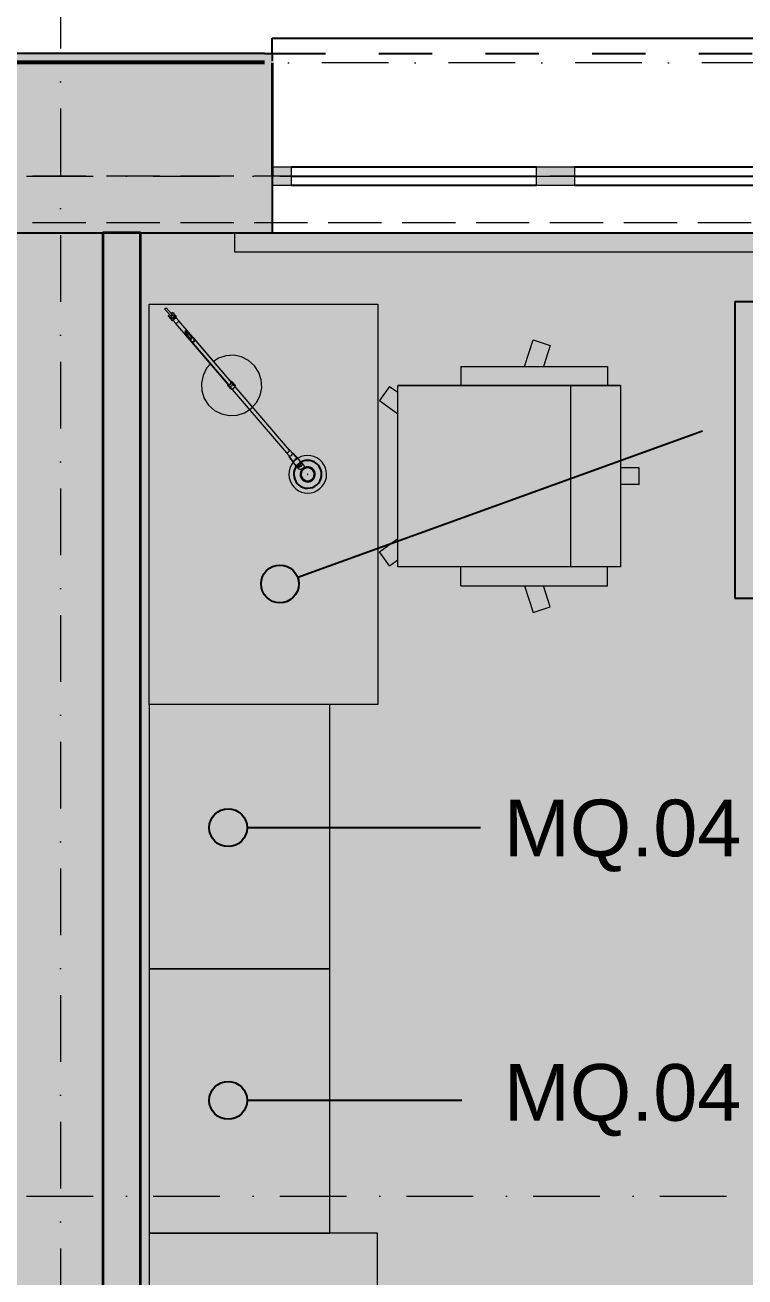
# Model space of a CAD drawing. Header units: millimetres. Extents: x -14278 to 97203, y -22378 to 34603.
# Drawn here: x 71754 to 73659, y 6898 to 10212 of the extents above; entities that cross this region are included whole.
import ezdxf
from ezdxf.enums import TextEntityAlignment as Align

# ---------------------------------------------------------------- set-up
doc = ezdxf.new("R2010")
doc.units = ezdxf.units.MM
doc.header["$MEASUREMENT"] = 0
for name, pattern in [('Dashed', [282.222223, 141.111112, -141.111112]), ('Dot & Dashed', [335.138881, 176.388884, -88.194442, 0, -70.555556]), ('Hidden Line', [195.611112, 141.111112, -54.5])]:
    doc.linetypes.add(name, pattern=pattern)
for name, color, linetype in [('A-Zz_20_10_90-T_TextFFEInternal', 7, 'Continuous'), ('NewA-Ee_25_10-M_WallsExternal', 7, 'Continuous'), ('NewA-Ee_25_10-M_WallsInternal', 7, 'Continuous'), ('NewA-Ee_30_10-M_Roofs', 7, 'Continuous'), ('NewA-Ee_30_40-M_Floors', 7, 'Continuous'), ('NewA-Ee_40_20-M_GeneralFFAndEInternalFixed', 7, 'Continuous'), ('NewA-Ee_40_20-M_GeneralFFAndEInternalMovable', 7, 'Continuous'), ('NewA-SL-M_SpacesInternal', 7, 'Continuous'), ('NewA-Ss_30_25-M_CeilingAndSoffitSystems', 7, 'Continuous'), ('NewA-Zz_20_10_90-T_TextFFEInternal', 7, 'Continuous'), ('NewA-Zz_35_40_80-M_GridStructural', 7, 'Continuous'), ('NewA-Zz_50_90_00-M_GrossInternal', 7, 'Continuous'), ('NewA-Zz_60_50_90-P_VoidOpening', 7, 'Continuous')]:
    doc.layers.add(name, color=color, linetype=linetype)
doc.styles.add('GENERATED_STYLE_1', font='')
doc.styles.get('GENERATED_STYLE_1').set_extended_font_data('Arial')

# ---------------------------------------------------------------- blocks, each defined once
blk = doc.blocks.new('Slab_29_2', base_point=(87898, 1112.3))
at = {"layer": 'NewA-Ee_30_40-M_Floors', "linetype": 'Continuous', "lineweight": 13}
blk.add_hatch(color=254, dxfattribs=at).paths.add_polyline_path([(87898, 1112.3), (87898, 7409.5), (90347.7, 7409.5), (90347.7, 9661.5), (55798.3, 9661.5), (55798.3, 1112.3)])
at = {"layer": 'NewA-Ee_30_40-M_Floors', "color": 6, "linetype": 'Continuous', "lineweight": 13, "flags": 128}
blk.add_lwpolyline([(87898, 1112.3), (55798.3, 1112.3), (55798.3, 9661.5), (90347.7, 9661.5), (90347.7, 7409.5), (87898, 7409.5)], close=True, dxfattribs=at)
blk = doc.blocks.new('BEDROOM_209_33_2', base_point=(74391.2, 9126.8))
at = {"layer": 'NewA-SL-M_SpacesInternal', "color": 253, "linetype": 'Continuous', "lineweight": 13}
for p, q in [((72059.5, 9661.5), (72059.5, 5658.2)), ((75887, 9661.5), (72059.5, 9661.5))]:
    blk.add_line(p, q, dxfattribs=at)
at = {"layer": 'NewA-SL-M_SpacesInternal', "linetype": 'Continuous'}
for p, q in [((73632.6, 9480.4), (73632.6, 9166.1)), ((73632.6, 9480.4), (75149.8, 9480.4)), ((73632.6, 9166.1), (73632.6, 8930.4)), ((73632.6, 8930.4), (73632.6, 8694.6)), ((73632.6, 8694.6), (75149.8, 8694.6))]:
    blk.add_line(p, q, dxfattribs=at)
at = {"layer": 'NewA-SL-M_SpacesInternal', "color": 5, "lineweight": 70, "style": 'GENERATED_STYLE_1'}
for tag, height, p in [('ROOM_NAME', 200, (74391.2, 9434.6)), ('ROOM_NUMBER', 150, (74391.2, 9131.8)), ('adj_text', 150, (74391.2, 8896.1))]:
    blk.add_attdef(tag, text='', height=height, dxfattribs=at).set_placement(p, align=Align.TOP_CENTER)
blk = doc.blocks.new('Slab_42_2', base_point=(72059.5, 9661.5))
at = {"layer": 'NewA-Ss_30_25-M_CeilingAndSoffitSystems', "linetype": 'Continuous', "lineweight": 0}
blk.add_hatch(color=255, dxfattribs=at).paths.add_polyline_path([(72059.5, 9661.5), (72059.5, 5658.2), (72885.6, 5658.2), (72885.6, 2707.2), (74119.4, 2707.2), (74119.4, 5658.2), (75887, 5658.2), (75887, 9661.5)])
at = {"layer": 'NewA-Ss_30_25-M_CeilingAndSoffitSystems', "color": 6, "linetype": 'Continuous', "lineweight": 13, "flags": 128}
blk.add_lwpolyline([(72059.5, 9661.5), (75887, 9661.5), (75887, 5658.2), (74119.4, 5658.2), (74119.4, 2707.2), (72885.6, 2707.2), (72885.6, 5658.2), (72059.5, 5658.2)], close=True, dxfattribs=at)
blk = doc.blocks.new('Double Window 19_2')
at = {"layer": 'NewA-Ee_25_10-M_WallsExternal', "linetype": 'Continuous', "lineweight": 13}
for points in [[(-750, 0), (-750, -50), (-700, -50), (-700, 0)], [(0, -50), (0, 0), (-50, 0), (-50, -50)], [(0, 0), (0, -50), (50, -50), (50, 0)], [(750, -50), (750, 0), (700, 0), (700, -50)]]:
    blk.add_hatch(color=104, dxfattribs=at).paths.add_polyline_path(points)
at = {"layer": 'NewA-Ee_25_10-M_WallsExternal', "linetype": 'Continuous'}
for p, q in [((-750, 300), (-750, 340)), ((-750, 340), (750, 340)), ((750, 340), (750, 300)), ((-700, 0), (-50, 0)), ((50, 0), (700, 0)), ((-750, -24.9), (-750, -50)), ((-700, -25), (-50, -25)), ((50, -25), (700, -25)), ((750, -24.9), (750, -50)), ((-50, -50), (-700, -50)), ((700, -50), (50, -50)), ((-750, -175.2), (750, -175.2))]:
    blk.add_line(p, q, dxfattribs=at)
at = {"layer": 'NewA-Ee_25_10-M_WallsExternal', "linetype": 'Dashed'}
blk.add_line((-750, 300), (750, 300), dxfattribs=at)
at = {"layer": 'NewA-Ee_25_10-M_WallsExternal', "color": 24, "linetype": 'Continuous', "lineweight": 13}
for p, q in [((-750, 0), (-700, 0)), ((-700, 0), (-700, -50)), ((-50, -50), (-50, 0)), ((-50, 0), (0, 0)), ((0, 0), (50, 0)), ((50, 0), (50, -50)), ((700, -50), (700, 0)), ((700, 0), (750, 0)), ((-700, -50), (-750, -50)), ((0, -50), (-50, -50)), ((50, -50), (0, -50)), ((750, -50), (700, -50))]:
    blk.add_line(p, q, dxfattribs=at)
at = {"layer": 'NewA-Ee_25_10-M_WallsExternal', "color": 92, "linetype": 'Continuous', "lineweight": 35}
for p, q in [((-750, 0), (-750, -24.9)), ((750, 0), (750, -24.9))]:
    blk.add_line(p, q, dxfattribs=at)
blk = doc.blocks.new('Wall_67_2', base_point=(55648, 9811.8))
at = {"layer": 'NewA-Ee_25_10-M_WallsExternal', "linetype": 'Continuous', "lineweight": 13}
for points in [[(71288, 9836.7), (71288, 9811.8), (72408, 9811.8), (72408, 9836.7), (72387.9, 9836.7), (72387.9, 10111.8), (71308.1, 10111.8), (71308.1, 9836.7)], [(71308.1, 10136.7), (71308.1, 10116.6), (72387.9, 10116.6), (72387.9, 10136.7)], [(72387.9, 10136.7), (72387.9, 9836.7), (72408, 9836.7), (72408, 10136.7)], [(72408, 9811.8), (71288, 9811.8), (71288, 9786.7), (71301, 9786.7), (71301, 9741.4), (72395, 9741.4), (72395, 9786.7), (72408, 9786.7)], [(72395, 9661.5), (72408, 9661.5), (72408, 9786.7), (72395, 9786.7)], [(71301, 9741.4), (71301, 9677.9), (72395, 9677.9), (72395, 9741.4)], [(72395, 9677.9), (71301, 9677.9), (71301, 9661.5), (72395, 9661.5)]]:
    blk.add_hatch(color=6, dxfattribs=at).paths.add_polyline_path(points)
at = {"layer": 'NewA-Ee_25_10-M_WallsExternal', "linetype": 'Continuous'}
for p, q in [((71308.1, 10116.6), (72387.9, 10116.6)), ((72387.9, 10136.7), (72408, 10136.7)), ((72408, 10136.7), (72408, 10116.6)), ((72408, 9811.8), (72408, 9786.7)), ((72408, 9786.7), (72408, 9741.4)), ((72408, 9741.4), (72408, 9677.9)), ((72408, 9677.9), (72408, 9661.5)), ((72395, 9661.5), (72408, 9661.5))]:
    blk.add_line(p, q, dxfattribs=at)
at = {"layer": 'NewA-Ee_25_10-M_WallsExternal', "color": 92, "linetype": 'Continuous', "lineweight": 35}
for p, q in [((71308.1, 10111.8), (72387.9, 10111.8)), ((72408, 10111.8), (72408, 9836.7)), ((72408, 9836.7), (72408, 9811.8))]:
    blk.add_line(p, q, dxfattribs=at)
at = {"layer": 'NewA-Ee_25_10-M_WallsExternal', "linetype": 'Continuous', "flags": 128}
for points in [[(72387.9, 10136.7), (71308.1, 10136.7)], [(71659.2, 9661.5), (72395, 9661.5)]]:
    blk.add_lwpolyline(points, dxfattribs=at)
at = {"layer": 'NewA-Ee_25_10-M_WallsExternal', "linetype": 'Continuous', "zscale": 1000}
blk.add_blockref('Double Window 19_2', (73158, 9836.7), dxfattribs=at)
blk = doc.blocks.new('Wall_111_2', base_point=(72059.5, 9661.5))
at = {"layer": 'NewA-Ee_25_10-M_WallsInternal', "linetype": 'Continuous', "lineweight": 13}
blk.add_hatch(color=6, dxfattribs=at).paths.add_polyline_path([(71959.5, 9661.5), (71959.5, 2707.2), (72059.5, 2707.2), (72059.5, 9661.5)])
at = {"layer": 'NewA-Ee_25_10-M_WallsInternal', "color": 92, "linetype": 'Continuous', "lineweight": 35, "flags": 128}
for points in [[(71959.5, 9661.5), (71959.5, 5658.2)], [(72059.5, 9661.5), (71959.5, 9661.5)], [(72059.5, 5658.2), (72059.5, 9661.5)]]:
    blk.add_lwpolyline(points, dxfattribs=at)
blk = doc.blocks.new('Morph_20_2', base_point=(55648, -5438.2))
at = {"layer": 'NewA-Ee_40_20-M_GeneralFFAndEInternalMovable', "linetype": 'Continuous'}
for p, q in [((72178.2, 9400.7), (72177.6, 9399.6)), ((72177.6, 9399.6), (72177.6, 9398.2)), ((72177.6, 9398.2), (72178.3, 9396.9)), ((72179.5, 9401.2), (72178.2, 9400.7)), ((72178.3, 9396.9), (72179.5, 9396)), ((72180.8, 9401), (72179.5, 9401.2)), ((72179.5, 9396), (72180.9, 9395.7)), ((72182.1, 9400.1), (72180.8, 9401)), ((72180.9, 9395.7), (72182.1, 9396.3)), ((72182.8, 9398.8), (72182.1, 9400.1)), ((72182.1, 9396.3), (72182.8, 9397.4)), ((72182.8, 9397.4), (72182.8, 9398.8)), ((72193.5, 9382.9), (72192.1, 9380.7)), ((72192.1, 9380.7), (72192.1, 9377.9)), ((72192.1, 9377.9), (72193.4, 9375.3)), ((72195.9, 9384), (72193.5, 9382.9)), ((72198.6, 9383.6), (72195.9, 9384)), ((72201, 9381.8), (72198.6, 9383.6)), ((72202.4, 9379.2), (72201, 9381.8)), ((72202.3, 9376.5), (72202.4, 9379.2)), ((72193.4, 9375.3), (72195.8, 9373.6)), ((72195.8, 9373.6), (72198.5, 9373.2)), ((72198.5, 9373.2), (72200.9, 9374.3)), ((72200.9, 9374.3), (72202.3, 9376.5)), ((72485.1, 9028.6), (72484.3, 9019.3)), ((72484.3, 9019.3), (72488.4, 9010.9)), ((72490.3, 9036.3), (72485.1, 9028.6)), ((72498.8, 9040.4), (72490.3, 9036.3)), ((72508.1, 9039.6), (72498.8, 9040.4)), ((72515.8, 9034.4), (72508.1, 9039.6)), ((72513.8, 9008.9), (72519.1, 9016.6)), ((72519.8, 9025.9), (72515.8, 9034.4)), ((72519.1, 9016.6), (72519.8, 9025.9)), ((72488.4, 9010.9), (72496.1, 9005.6)), ((72496.1, 9005.6), (72505.4, 9004.9)), ((72505.4, 9004.9), (72513.8, 9008.9))]:
    blk.add_line(p, q, dxfattribs=at)
at = {"layer": 'NewA-Ee_40_20-M_GeneralFFAndEInternalMovable', "color": 6, "linetype": 'Continuous', "lineweight": 13, "flags": 128}
for points in [[(72123.9, 9460.3), (72127.7, 9463.6)], [(72124.1, 9460.1), (72123.9, 9460.3)], [(72139.6, 9442), (72124.1, 9460.1)], [(72127.9, 9463.4), (72127.7, 9463.6)], [(72143.4, 9445.3), (72127.9, 9463.4)], [(72133.5, 9443), (72136.5, 9445.6)], [(72139.6, 9442), (72143.4, 9445.3)], [(72140.3, 9448.8), (72143.4, 9451.4)], [(72144.2, 9450.4), (72143.4, 9451.4)], [(72146.3, 9441.8), (72143.4, 9445.3)], [(72144, 9450.7), (72144.8, 9451.3)], [(72146.4, 9447.9), (72144.2, 9450.4)], [(72145.5, 9450.4), (72144.8, 9451.3)], [(72147.5, 9448.2), (72145.5, 9450.4)], [(72149.4, 9444.4), (72146.4, 9447.9)], [(72150.1, 9445.1), (72147.5, 9448.2)], [(72152.3, 9441.1), (72149.4, 9444.4)], [(72152.7, 9442.1), (72150.1, 9445.1)], [(72133.4, 9441.6), (72134.1, 9442.2)], [(72134.1, 9440.7), (72133.4, 9441.6)], [(72134.3, 9442), (72133.5, 9443)], [(72136.1, 9438.4), (72134.1, 9440.7)], [(72136.5, 9439.4), (72134.3, 9442)], [(72138.7, 9435.4), (72136.1, 9438.4)], [(72139.5, 9436), (72136.5, 9439.4)], [(72141.3, 9432.3), (72138.7, 9435.4)], [(72142.4, 9432.6), (72139.5, 9436)], [(72142.5, 9438.6), (72139.6, 9442)], [(72143.2, 9430.2), (72141.3, 9432.3)], [(72144.5, 9430.1), (72142.4, 9432.6)], [(72145.4, 9435.2), (72142.5, 9438.6)], [(72143.8, 9429.4), (72143.2, 9430.2)], [(72143.8, 9429.4), (72144.6, 9430.1)], [(72145.2, 9429.3), (72144.5, 9430.1)], [(72145.2, 9435.5), (72149, 9438.7)], [(72145.2, 9429.3), (72146.3, 9430.2)], [(72147.5, 9432.8), (72145.4, 9435.2)], [(72145.9, 9434.7), (72147.4, 9436.7)], [(72152.9, 9421.9), (72146, 9430)], [(72147.7, 9436.4), (72146.2, 9434.3)], [(72149.2, 9438.4), (72146.3, 9441.8)], [(72146.5, 9430.5), (72146.3, 9430.4)], [(72147.7, 9432.2), (72146.5, 9430.5)], [(72146.6, 9433.8), (72148.1, 9435.9)], [(72147.4, 9436.7), (72149.7, 9437.9)], [(72149.1, 9433.8), (72147.5, 9432.8)], [(72147.8, 9432.4), (72147.5, 9432.8)], [(72150, 9437.6), (72147.7, 9436.4)], [(72149.5, 9434.2), (72147.7, 9432.2)], [(72148.1, 9435.9), (72150.4, 9437.1)], [(72151.3, 9436), (72149.2, 9438.4)], [(72151.9, 9435.8), (72149.5, 9434.2)], [(72151.3, 9436), (72150.1, 9434.6)], [(72151.6, 9435.6), (72151.3, 9436)], [(72153.7, 9436.7), (72151.9, 9435.8)], [(72154.4, 9438.6), (72152.3, 9441.1)], [(72154.5, 9439.9), (72152.7, 9442.1)], [(72153.8, 9422), (72152.9, 9421.9)], [(72446.6, 9079.7), (72153.5, 9421.9)], [(72153.9, 9436.9), (72153.7, 9436.7)], [(72155.6, 9423), (72153.8, 9422)], [(72154, 9436.8), (72155.1, 9437.8)], [(72161.2, 9429.1), (72154.3, 9437.1)], [(72154.4, 9438.5), (72155.2, 9439.2)], [(72155.1, 9437.8), (72154.4, 9438.6)], [(72155.2, 9439.2), (72154.5, 9439.9)], [(72157.7, 9424.7), (72155.6, 9423)], [(72159.7, 9426.6), (72157.7, 9424.7)], [(72161, 9428.2), (72159.7, 9426.6)], [(72161.2, 9429.1), (72161, 9428.2)], [(72454.2, 9086.2), (72161.1, 9428.5)], [(72178.3, 9396.9), (72192.1, 9380.7)], [(72182.1, 9400.1), (72195.9, 9384)], [(72201, 9381.8), (72298.1, 9268.5)], [(72193.4, 9375.3), (72290.5, 9262)], [(72245.1, 9315), (72234.5, 9303.2), (72225.1, 9284.5), (72220.8, 9264.1), (72221.9, 9243.3), (72228.4, 9223.4), (72239.8, 9205.9), (72255.3, 9191.9), (72273.9, 9182.5), (72294.4, 9178.2), (72315.2, 9179.3), (72335.1, 9185.8), (72352.6, 9197.2), (72366.5, 9212.7), (72376, 9231.3), (72380.3, 9251.8), (72379.2, 9272.6), (72372.7, 9292.5), (72361.3, 9310), (72345.8, 9323.9), (72327.1, 9333.4), (72306.7, 9337.7), (72285.8, 9336.6), (72266, 9330.1), (72252.7, 9321.5)], [(72289.4, 9263.2), (72290.1, 9261.7)], [(72289.6, 9259.1), (72290.4, 9259.8)], [(72290.3, 9258.3), (72289.6, 9259.1)], [(72289.7, 9260.5), (72290.5, 9261.2)], [(72290.5, 9259.6), (72289.7, 9260.5)], [(72290.1, 9261.7), (72293.5, 9257.6)], [(72290.1, 9261.7), (72292.2, 9260.3)], [(72292.2, 9256.1), (72290.3, 9258.3)], [(72290.5, 9262), (72292.4, 9260.8)], [(72292.7, 9257.1), (72290.5, 9259.6)], [(72292.2, 9260.3), (72294.9, 9260.3)], [(72294.8, 9253.1), (72292.2, 9256.1)], [(72292.4, 9260.8), (72294.9, 9260.7)], [(72295.6, 9253.7), (72292.7, 9257.1)], [(72293.5, 9257.6), (72295.8, 9256.1)], [(72297.4, 9250), (72294.8, 9253.1)], [(72294.9, 9260.7), (72297.1, 9261.9)], [(72294.9, 9260.3), (72297.4, 9261.6)], [(72298.5, 9250.3), (72295.6, 9253.7)], [(72295.8, 9256.1), (72297.8, 9255.9)], [(72298.5, 9268.8), (72297, 9269.7)], [(72297.1, 9261.9), (72298.7, 9264)], [(72297.4, 9261.6), (72299.1, 9263.9)], [(72299.3, 9247.8), (72297.4, 9250)], [(72299, 9266.4), (72298.1, 9268.5)], [(72298.3, 9255.8), (72298.8, 9255.8)], [(72298.5, 9268.8), (72301.9, 9264.8)], [(72299.5, 9266.5), (72298.5, 9268.8)], [(72300.7, 9247.8), (72298.5, 9250.3)], [(72298.7, 9264), (72299, 9266.4)], [(72298.8, 9255.8), (72301.4, 9256.9)], [(72298.9, 9268.4), (72299.6, 9269)], [(72299.1, 9263.9), (72299.5, 9266.5)], [(72300, 9247), (72299.3, 9247.8)], [(72300.4, 9268.1), (72299.6, 9269)], [(72300, 9247), (72300.8, 9247.6)], [(72300.3, 9268.2), (72301, 9268.9)], [(72302.5, 9265.6), (72300.4, 9268.1)], [(72301.5, 9246.9), (72300.7, 9247.8)], [(72301.7, 9268.1), (72301, 9268.9)], [(72301.4, 9256.9), (72303, 9259.3)], [(72301.5, 9246.9), (72311.3, 9255.3)], [(72303.6, 9265.9), (72301.7, 9268.1)], [(72303, 9262.3), (72301.9, 9264.8)], [(72305.5, 9262.2), (72302.5, 9265.6)], [(72303, 9260.4), (72303, 9262.3)], [(72303, 9259.3), (72303, 9259.8)], [(72306.2, 9262.8), (72303.6, 9265.9)], [(72308.4, 9258.8), (72305.5, 9262.2)], [(72308.8, 9259.8), (72306.2, 9262.8)], [(72310.5, 9256.3), (72308.4, 9258.8)], [(72310.7, 9257.6), (72308.8, 9259.8)], [(72311.3, 9255.3), (72310.5, 9256.3)], [(72311.4, 9256.7), (72310.7, 9257.6)], [(72310.7, 9256.1), (72311.4, 9256.7)], [(72446.4, 9080), (72446.2, 9079.4)], [(72446.2, 9079.4), (72453.2, 9071.2)], [(72446.2, 9079.4), (72447.1, 9079.4)], [(72447.4, 9079.8), (72446.6, 9079.7)], [(72447.1, 9079.4), (72448.9, 9080.5)], [(72449.1, 9080.7), (72447.4, 9079.8)], [(72448.9, 9080.5), (72451.1, 9082.1)], [(72451, 9082.2), (72449.1, 9080.7)], [(72452.9, 9083.9), (72451, 9082.2)], [(72451.1, 9082.1), (72453.1, 9084)], [(72454, 9085.4), (72452.9, 9083.9)], [(72453.1, 9084), (72454.4, 9085.6)], [(72454.6, 9086.5), (72454, 9086.5)], [(72454.2, 9086.2), (72454, 9085.4)], [(72454.4, 9085.6), (72454.6, 9086.5)], [(72454.6, 9086.5), (72461.6, 9078.3)], [(72452.3, 9069.3), (72453, 9069.9)], [(72453, 9068.5), (72452.3, 9069.3)], [(72452.4, 9070.7), (72453.1, 9071.3)], [(72453.2, 9069.8), (72452.4, 9070.7)], [(72454.9, 9066.2), (72453, 9068.5)], [(72453.2, 9071.2), (72454.4, 9070.9)], [(72455.3, 9067.3), (72453.2, 9069.8)], [(72454.4, 9070.9), (72454.5, 9071), (72456.8, 9071.3)], [(72457.5, 9063.2), (72454.9, 9066.2)], [(72458.2, 9063.8), (72455.3, 9067.3)], [(72456.8, 9071.3), (72459.3, 9072.5)], [(72460.1, 9060.2), (72457.5, 9063.2)], [(72461.2, 9060.4), (72458.2, 9063.8)], [(72459.3, 9072.5), (72461, 9074.8)], [(72462, 9057.9), (72460.1, 9060.2)], [(72461, 9074.8), (72461.6, 9077), (72461.7, 9077.1)], [(72461.6, 9057.6), (72461, 9059.1)], [(72463.3, 9057.9), (72461.2, 9060.4)], [(72461.5, 9078.5), (72462.2, 9079.1)], [(72461.7, 9077.1), (72461.6, 9078.3)], [(72472, 9045.4), (72461.6, 9057.6)], [(72462.5, 9057.3), (72461.6, 9057.6)], [(72462.7, 9057.1), (72462, 9057.9)], [(72463, 9078.2), (72462.2, 9079.1)], [(72462.7, 9057.1), (72463.4, 9057.8)], [(72463.6, 9056.9), (72462.8, 9057.2)], [(72462.9, 9078.4), (72463.7, 9079)], [(72465.2, 9075.7), (72463, 9078.2)], [(72464.1, 9057), (72463.3, 9057.9)], [(72463.9, 9057.2), (72463.6, 9056.9)], [(72464.4, 9078.2), (72463.7, 9079)], [(72464.1, 9057), (72465.1, 9057.9)], [(72466.3, 9076), (72464.4, 9078.2)], [(72468.1, 9072.3), (72465.2, 9075.7)], [(72465.9, 9058.7), (72465.3, 9058.3)], [(72468.6, 9061.8), (72465.9, 9058.7)], [(72468.9, 9072.9), (72466.3, 9076)], [(72471, 9068.9), (72468.1, 9072.3)], [(72472, 9063.9), (72468.6, 9061.8)], [(72471.5, 9069.9), (72468.9, 9072.9)], [(72473.2, 9066.4), (72471, 9068.9)], [(72473.4, 9067.7), (72471.5, 9069.9)], [(72472.5, 9064.5), (72472, 9063.9)], [(72472.3, 9068.9), (72473.7, 9068)], [(72472.9, 9064.6), (72474, 9065.5)], [(72474, 9065.5), (72473.2, 9066.4)], [(72473.3, 9066.2), (72474.1, 9066.9)], [(72474.1, 9066.9), (72473.4, 9067.7)], [(72484.2, 9055.8), (72473.7, 9068)], [(72473.7, 9068), (72473.9, 9067.1)], [(72474.1, 9065.9), (72473.8, 9065.6)], [(72474, 9066.8), (72474.1, 9065.9)], [(72481.5, 9046.7), (72478, 9044.6)], [(72484, 9049.8), (72481.5, 9046.7)], [(72486.4, 9046.9), (72483.8, 9043.9)], [(72486.5, 9046.9), (72483.9, 9043.8)], [(72485, 9053.2), (72484, 9049.8)], [(72484.2, 9055.8), (72485, 9053.2)], [(72486.5, 9052.7), (72484.4, 9055.2)], [(72486.1, 9053.2), (72486.7, 9052.9)], [(72487.3, 9050.2), (72486.4, 9046.9)], [(72486.5, 9052.7), (72487.3, 9050.2)], [(72487.5, 9050.3), (72486.5, 9046.9)], [(72491.7, 9047.1), (72486.7, 9052.9)], [(72486.7, 9052.9), (72487.5, 9050.3)], [(72491.7, 9047.1), (72492.5, 9044.4)], [(72474.5, 9044.2), (72472, 9045.4)], [(72474.7, 9042.7), (72472.6, 9045.1)], [(72474.5, 9042.5), (72474.3, 9043.1)], [(72478, 9044.6), (72474.5, 9044.2)], [(72479.5, 9036.7), (72474.5, 9042.5)], [(72477, 9041.2), (72474.5, 9042.5)], [(72477.1, 9041.4), (72474.7, 9042.7)], [(72480.5, 9041.7), (72477, 9041.2)], [(72480.5, 9041.9), (72477.1, 9041.4)], [(72482, 9035.4), (72479.5, 9036.7)], [(72483.8, 9043.9), (72480.5, 9041.9)], [(72483.9, 9043.8), (72480.5, 9041.7)], [(72485.4, 9035.9), (72482, 9035.4)], [(72488.9, 9038), (72485.4, 9035.9)], [(72491.5, 9041.1), (72488.9, 9038)], [(72492.5, 9044.4), (72491.5, 9041.1)], [(72501.8, 9022.9), (72501.7, 9022.8)], [(72501.7, 9022.8), (72501.7, 9022.6)], [(72501.7, 9022.6), (72501.8, 9022.4)], [(72502, 9023), (72501.8, 9022.9)], [(72501.8, 9022.4), (72502, 9022.3)], [(72502.2, 9023), (72502, 9023)], [(72502, 9022.3), (72502.1, 9022.3)], [(72502.1, 9022.3), (72502.3, 9022.4)], [(72502.3, 9022.9), (72502.2, 9023)], [(72502.4, 9022.7), (72502.3, 9022.9)], [(72502.3, 9022.4), (72502.4, 9022.5)], [(72502.4, 9022.5), (72502.4, 9022.7)]]:
    blk.add_lwpolyline(points, dxfattribs=at)
for points in [[(72455.3, 9005.1), (72459, 8997.2), (72464.1, 8990.1), (72470.3, 8984), (72477.5, 8979.1), (72485.4, 8975.5), (72493.9, 8973.3), (72502.6, 8972.6), (72511.2, 8973.5), (72519.6, 8975.8), (72527.5, 8979.6), (72534.6, 8984.7), (72540.7, 8990.9), (72545.6, 8998.1), (72549.2, 9006), (72551.4, 9014.5), (72552.1, 9023.1), (72551.2, 9031.8), (72548.9, 9040.2), (72545.1, 9048.1), (72540, 9055.2), (72533.8, 9061.3), (72526.6, 9066.2), (72518.7, 9069.8), (72510.3, 9072), (72501.6, 9072.6), (72492.9, 9071.8), (72484.5, 9069.4), (72476.6, 9065.7), (72469.5, 9060.6), (72463.4, 9054.4), (72458.5, 9047.2), (72454.9, 9039.3), (72452.7, 9030.8), (72452.1, 9022.1), (72452.9, 9013.5)], [(72486.9, 9009.6), (72489.4, 9007.2), (72492.2, 9005.2), (72495.4, 9003.8), (72498.8, 9002.9), (72502.3, 9002.6), (72505.7, 9003), (72509.1, 9003.9), (72512.2, 9005.4), (72515.1, 9007.5), (72517.5, 9009.9), (72519.5, 9012.8), (72520.9, 9016), (72521.8, 9019.4), (72522.1, 9022.8), (72521.7, 9026.3), (72520.8, 9029.7), (72519.3, 9032.8), (72517.3, 9035.7), (72514.8, 9038.1), (72511.9, 9040.1), (72508.7, 9041.5), (72505.3, 9042.4), (72501.9, 9042.6), (72498.4, 9042.3), (72495, 9041.4), (72491.9, 9039.9), (72489.1, 9037.8), (72486.6, 9035.3), (72484.6, 9032.5), (72483.2, 9029.3), (72482.3, 9025.9), (72482.1, 9022.4), (72482.4, 9019), (72483.3, 9015.6), (72484.9, 9012.5)]]:
    blk.add_lwpolyline(points, close=True, dxfattribs=at)
at = {"layer": 'NewA-Ee_40_20-M_GeneralFFAndEInternalMovable', "linetype": 'Continuous', "flags": 128}
blk.add_lwpolyline([(72465.3, 9022.3), (72465.9, 9015.9), (72467.6, 9009.7), (72470.4, 9003.9), (72474.1, 8998.7), (72478.7, 8994.2), (72484, 8990.6), (72489.8, 8988), (72496, 8986.4), (72502.4, 8985.9), (72508.8, 8986.5), (72515, 8988.2), (72520.8, 8991), (72526, 8994.7), (72530.5, 8999.3), (72534.1, 9004.6), (72536.8, 9010.4), (72538.4, 9016.6), (72538.8, 9023), (72538.2, 9029.4), (72536.5, 9035.6), (72533.7, 9041.4), (72530, 9046.6), (72525.4, 9051.1), (72520.1, 9054.7), (72514.3, 9057.3), (72508.1, 9058.9), (72501.7, 9059.4), (72495.3, 9058.8), (72489.1, 9057.1), (72483.4, 9054.3), (72478.1, 9050.6), (72473.7, 9046), (72470, 9040.7), (72467.4, 9034.9), (72465.8, 9028.7)], close=True, dxfattribs=at)
blk = doc.blocks.new('Standard grid marker')
at = {"layer": 'NewA-Zz_35_40_80-M_GridStructural', "color": 6, "linetype": 'Dot & Dashed', "lineweight": 13}
blk.add_line((1000, 0), (18130.8, 0), dxfattribs=at)
at = {"layer": 'NewA-Zz_35_40_80-M_GridStructural', "style": 'GENERATED_STYLE_1'}
blk.add_attdef('AC_MarkerText_1', text='', height=250, rotation=90, dxfattribs=at).set_placement((-250, 14.3), align=Align.MIDDLE_CENTER)
blk = doc.blocks.new('Standard grid marker_2')
at = {"layer": 'NewA-Zz_35_40_80-M_GridStructural', "color": 6, "linetype": 'Dot & Dashed', "lineweight": 13}
blk.add_line((1000, 0), (40175.6, 0), dxfattribs=at)
at = {"layer": 'NewA-Zz_35_40_80-M_GridStructural', "style": 'GENERATED_STYLE_1'}
blk.add_attdef('AC_MarkerText_1', text='', height=250, dxfattribs=at).set_placement((41425.6, 14.3), align=Align.MIDDLE_CENTER)
blk = doc.blocks.new('Standard grid marker_4')
at = {"layer": 'NewA-Zz_35_40_80-M_GridStructural', "color": 6, "linetype": 'Dot & Dashed', "lineweight": 13}
blk.add_line((1000, 0), (40175.6, 0), dxfattribs=at)
blk = doc.blocks.new('Venetian Blind 19')
at = {"layer": 'NewA-Ee_40_20-M_GeneralFFAndEInternalFixed', "color": 1, "linetype": 'Continuous', "lineweight": 18}
for p, q in [((1700, 50), (0, 50)), ((0, 50), (0, 0)), ((1700, 0), (1700, 50)), ((0, 0), (1700, 0))]:
    blk.add_line(p, q, dxfattribs=at)
blk = doc.blocks.new('Office Desk Rect 19')
at = {"layer": 'NewA-Ee_40_20-M_GeneralFFAndEInternalMovable', "color": 1, "linetype": 'Continuous', "lineweight": 18}
for p, q in [((1058.8625, 604.8375), (0, 604.8375)), ((0, 604.8375), (0, 0)), ((1058.8625, 0), (1058.8625, 604.8375)), ((0, 0), (1058.8625, 0))]:
    blk.add_line(p, q, dxfattribs=at)
blk = doc.blocks.new('Office Chair 04 19')
at = {"layer": 'NewA-Ee_40_20-M_GeneralFFAndEInternalMovable', "color": 1, "linetype": 'Continuous', "lineweight": 18}
for p, q in [((335.5, 682), (335.5, 632.6)), ((335.5, 682), (379.5, 682)), ((379.5, 682), (379.5, 632.6)), ((597.6, 632.6), (117.3, 632.6)), ((117.3, 632.6), (117.3, 43.3)), ((117.3, 632.6), (117.3, 43.3)), ((597.6, 632.6), (597.6, 43.3)), ((597.6, 43.3), (597.6, 632.6)), ((597.6, 632.6), (597.6, 43.3)), ((67.3, 210.1), (67.3, 598.2)), ((67.3, 598.2), (117.3, 598.2)), ((647.6, 598.2), (597.6, 598.2)), ((647.6, 210.1), (647.6, 598.2)), ((117.3, 501), (597.6, 501)), ((-3.2, 401.5), (11.5, 446.7)), ((11.5, 446.7), (67.3, 428.6)), ((703.4, 446.7), (647.6, 428.6)), ((718.1, 401.5), (703.4, 446.7)), ((67.3, 378.6), (-3.2, 401.5)), ((647.6, 378.6), (718.1, 401.5)), ((67.3, 210.1), (117.3, 210.1)), ((67.3, 210.1), (117.3, 210.1)), ((647.6, 210.1), (597.6, 210.1)), ((647.6, 210.1), (597.6, 210.1)), ((117.3, 43.3), (597.6, 43.3)), ((119.9, 21.7), (135.6, 43.3)), ((157.3, -5.4), (192.7, 43.3)), ((557.7, -5.4), (522.2, 43.3)), ((595, 21.7), (579.3, 43.3)), ((119.9, 21.7), (157.3, -5.4)), ((595, 21.7), (557.7, -5.4))]:
    blk.add_line(p, q, dxfattribs=at)
blk = doc.blocks.new('Wardrobe 19')
at = {"layer": 'NewA-Ee_40_20-M_GeneralFFAndEInternalMovable', "color": 1, "linetype": 'Continuous', "lineweight": 18}
for p, q in [((1059.4, 604.8), (0, 604.8)), ((0, 604.8), (0, 0)), ((1059.4, 0), (1059.4, 604.8)), ((0, 0), (1059.4, 0))]:
    blk.add_line(p, q, dxfattribs=at)
blk = doc.blocks.new('Credenza 19_2')
at = {"layer": 'NewA-Ee_40_20-M_GeneralFFAndEInternalMovable', "color": 1, "linetype": 'Continuous', "lineweight": 18}
for p, q in [((700, 478.4), (0, 478.4)), ((0, 478.4), (0, 0)), ((700, 0), (700, 478.4)), ((0, 0), (700, 0))]:
    blk.add_line(p, q, dxfattribs=at)
blk = doc.blocks.new('Beam_12_2', base_point=(90498, 1111.8))
at = {"layer": 'NewA-Ee_30_10-M_Roofs', "color": 6, "linetype": 'Hidden Line', "lineweight": 13}
blk.add_line((90498, 9811.8), (55648, 9811.8), dxfattribs=at)
blk = doc.blocks.new('Line_82_2', base_point=(72959.1, 8087.4))
at = {"layer": 'NewA-Zz_20_10_90-T_TextFFEInternal', "linetype": 'Continuous'}
blk.add_hatch(color=256, dxfattribs=at).paths.add_polyline_path([(72341.6, 8087.4), (72337.8, 8106.5), (72326.9, 8122.7), (72310.7, 8133.6), (72291.6, 8137.4), (72272.4, 8133.6), (72256.2, 8122.7), (72245.4, 8106.5), (72241.6, 8087.4), (72245.4, 8068.2), (72256.2, 8052), (72272.4, 8041.2), (72291.6, 8037.4), (72310.7, 8041.2), (72326.9, 8052), (72337.8, 8068.2)])
blk.add_line((72959.1, 8087.4), (72341.6, 8087.4), dxfattribs=at)
blk.add_circle((72291.6, 8087.4), 50, dxfattribs=at)
blk = doc.blocks.new('Line_83_2', base_point=(72910.4, 7365.7))
at = {"layer": 'NewA-Zz_20_10_90-T_TextFFEInternal', "linetype": 'Continuous'}
blk.add_hatch(color=256, dxfattribs=at).paths.add_polyline_path([(72341.6, 7365.7), (72337.8, 7384.9), (72326.9, 7401.1), (72310.7, 7411.9), (72291.6, 7415.7), (72272.4, 7411.9), (72256.2, 7401.1), (72245.4, 7384.9), (72241.6, 7365.7), (72245.4, 7346.6), (72256.2, 7330.4), (72272.4, 7319.5), (72291.6, 7315.7), (72310.7, 7319.5), (72326.9, 7330.4), (72337.8, 7346.6)])
blk.add_line((72910.4, 7365.7), (72341.6, 7365.7), dxfattribs=at)
blk.add_circle((72291.6, 7365.7), 50, dxfattribs=at)
blk = doc.blocks.new('Line_89_2', base_point=(73547.1, 9136.9))
at = {"layer": 'NewA-Zz_20_10_90-T_TextFFEInternal', "linetype": 'Continuous'}
blk.add_hatch(color=256, dxfattribs=at).paths.add_polyline_path([(72478.6, 8732.5), (72474.8, 8751.6), (72464, 8767.8), (72447.8, 8778.6), (72428.6, 8782.5), (72409.5, 8778.6), (72393.3, 8767.8), (72382.4, 8751.6), (72378.6, 8732.5), (72382.4, 8713.3), (72393.3, 8697.1), (72409.5, 8686.3), (72428.6, 8682.5), (72447.8, 8686.3), (72464, 8697.1), (72474.8, 8713.3)])
blk.add_line((73547.1, 9136.9), (72475.6, 8749.5), dxfattribs=at)
blk.add_circle((72428.6, 8732.5), 50, dxfattribs=at)
blk = doc.blocks.new('Label_179_2', base_point=(72910.4, 8245.9))
at = {"layer": 'A-Zz_20_10_90-T_TextFFEInternal', "insert": (73335.4, 8161.6), "char_height": 150, "attachment_point": 2, "style": 'GENERATED_STYLE_1'}
blk.add_mtext('\\fArial|b0|i0|c0|p34;MQ.04\\fArial|b0|i0|c0|p34;\\fArial|b0|i0|c0|p34;\\fArial|b0|i0|c0|p34;\\fArial|b0|i0|c0|p34;\\fArial|b0|i0|c0|p34;\\fArial|b0|i0|c0|p34;\\fArial|b0|i0|c0|p34;\\fArial|b0|i0|c0|p34;\\fArial|b0|i0|c0|p34;\\fArial|b0|i0|c0|p34;\\fArial|b0|i0|c0|p34;\\fArial|b0|i0|c0|p34;\\fArial|b0|i0|c0|p34;\\fArial|b0|i0|c0|p34;\\fArial|b0|i0|c0|p34;\\fArial|b0|i0|c0|p34;\\fArial|b0|i0|c0|p34;\\fArial|b0|i0|c0|p34;\\fArial|b0|i0|c0|p34;\\fArial|b0|i0|c0|p34;\\fArial|b0|i0|c0|p34;\\fArial|b0|i0|c0|p34;\\fArial|b0|i0|c0|p34;\\fArial|b0|i0|c0|p34;\\fArial|b0|i0|c0|p34;\\fArial|b0|i0|c0|p34;\\fArial|b0|i0|c0|p34;\\fArial|b0|i0|c0|p34;\\fArial|b0|i0|c0|p34;}', dxfattribs=at)
blk = doc.blocks.new('Label_180_2', base_point=(72910.4, 7545.9))
at = {"layer": 'A-Zz_20_10_90-T_TextFFEInternal', "insert": (73335.4, 7461.6), "char_height": 150, "attachment_point": 2, "style": 'GENERATED_STYLE_1'}
blk.add_mtext('\\fArial|b0|i0|c0|p34;MQ.04\\fArial|b0|i0|c0|p34;\\fArial|b0|i0|c0|p34;\\fArial|b0|i0|c0|p34;\\fArial|b0|i0|c0|p34;\\fArial|b0|i0|c0|p34;\\fArial|b0|i0|c0|p34;\\fArial|b0|i0|c0|p34;\\fArial|b0|i0|c0|p34;\\fArial|b0|i0|c0|p34;\\fArial|b0|i0|c0|p34;\\fArial|b0|i0|c0|p34;\\fArial|b0|i0|c0|p34;\\fArial|b0|i0|c0|p34;\\fArial|b0|i0|c0|p34;\\fArial|b0|i0|c0|p34;\\fArial|b0|i0|c0|p34;\\fArial|b0|i0|c0|p34;\\fArial|b0|i0|c0|p34;\\fArial|b0|i0|c0|p34;\\fArial|b0|i0|c0|p34;\\fArial|b0|i0|c0|p34;\\fArial|b0|i0|c0|p34;\\fArial|b0|i0|c0|p34;\\fArial|b0|i0|c0|p34;\\fArial|b0|i0|c0|p34;\\fArial|b0|i0|c0|p34;\\fArial|b0|i0|c0|p34;\\fArial|b0|i0|c0|p34;\\fArial|b0|i0|c0|p34;}', dxfattribs=at)
blk = doc.blocks.new('Beam_14_2', base_point=(90498, 988.5))
at = {"layer": 'NewA-Zz_60_50_90-P_VoidOpening', "color": 6, "linetype": 'Hidden Line', "lineweight": 13}
blk.add_line((90498, 9688.5), (55648, 9688.5), dxfattribs=at)

msp = doc.modelspace()

# ---------------------------------------------------------------- hatches: boundary and pattern name
at = {"layer": 'NewA-Zz_50_90_00-M_GrossInternal', "linetype": 'Continuous', "lineweight": 140}
msp.add_hatch(color=1, dxfattribs=at).paths.add_polyline_path([(55798.3, 9661.5), (90347.7, 9661.5), (90347.7, 1262.1), (61147.7, 1262.1), (61147.7, -3287.9), (57698.3, -3287.9), (57698.3, 1262.1), (55798.3, 1262.1)])

# ---------------------------------------------------------------- linework, layer by layer
at = {"layer": 'NewA-Zz_50_90_00-M_GrossInternal', "linetype": 'Continuous', "flags": 128}
msp.add_lwpolyline([(55798.3, 9661.5), (90347.7, 9661.5), (90347.7, 1262.1), (61147.7, 1262.1), (61147.7, -3287.9), (57698.3, -3287.9), (57698.3, 1262.1), (55798.3, 1262.1)], close=True, dxfattribs=at)

# ---------------------------------------------------------------- block references
at = {"layer": 'A-Zz_20_10_90-T_TextFFEInternal', "color": 6, "linetype": 'Continuous', "lineweight": 13}
for name, p in [('Label_179_2', (72910.4, 8245.9)), ('Label_180_2', (72910.4, 7545.9))]:
    msp.add_blockref(name, p, dxfattribs=at)
at = {"layer": 'NewA-Ee_25_10-M_WallsExternal', "color": 92, "lineweight": 35}
msp.add_blockref('Wall_67_2', (55648, 9811.8), dxfattribs=at)
at = {"layer": 'NewA-Ee_25_10-M_WallsInternal', "color": 92, "lineweight": 35}
msp.add_blockref('Wall_111_2', (72059.5, 9661.5), dxfattribs=at)
at = {"layer": 'NewA-Ee_30_10-M_Roofs', "color": 6, "lineweight": 13}
msp.add_blockref('Beam_12_2', (90498, 1111.8), dxfattribs=at)
at = {"layer": 'NewA-Ee_30_40-M_Floors', "color": 6, "linetype": 'Continuous', "lineweight": 13}
msp.add_blockref('Slab_29_2', (87898, 1112.3), dxfattribs=at)
at = {"layer": 'NewA-Ee_40_20-M_GeneralFFAndEInternalFixed', "color": 6, "linetype": 'Continuous', "lineweight": 13, "zscale": 1000}
msp.add_blockref('Venetian Blind 19', (72308, 9611.5), dxfattribs=at)
at = {"layer": 'NewA-Ee_40_20-M_GeneralFFAndEInternalMovable', "color": 6, "linetype": 'Continuous', "lineweight": 13, "xscale": -1, "zscale": 1000}
for name, p, rotation in [('Office Desk Rect 19', (72687.5, 9472.6), 90), ('Office Chair 04 19', (72697.1, 8660.4), 270)]:
    msp.add_blockref(name, p, dxfattribs=dict(at, rotation=rotation))
at = {"layer": 'NewA-Ee_40_20-M_GeneralFFAndEInternalMovable', "linetype": 'Continuous', "lineweight": 0}
msp.add_blockref('Morph_20_2', (55648, -5438.2), dxfattribs=at)
at = {"layer": 'NewA-Ee_40_20-M_GeneralFFAndEInternalMovable', "color": 6, "linetype": 'Continuous', "lineweight": 13, "zscale": 1000, "rotation": 90}
for name, p in [('Credenza 19_2', (72561, 7713.7)), ('Credenza 19_2', (72561, 7013.7)), ('Wardrobe 19', (72686.9, 5954.3))]:
    msp.add_blockref(name, p, dxfattribs=at)
at = {"layer": 'NewA-SL-M_SpacesInternal', "linetype": 'Continuous'}
msp.add_blockref('BEDROOM_209_33_2', (74391.2, 9126.8), dxfattribs=at)
at = {"layer": 'NewA-Ss_30_25-M_CeilingAndSoffitSystems', "color": 6, "linetype": 'Continuous', "lineweight": 13}
msp.add_blockref('Slab_42_2', (72059.5, 9661.5), dxfattribs=at)
at = {"layer": 'NewA-Zz_20_10_90-T_TextFFEInternal', "linetype": 'Continuous'}
for name, p in [('Line_89_2', (73547.1, 9136.9)), ('Line_82_2', (72959.1, 8087.4)), ('Line_83_2', (72910.4, 7365.7))]:
    msp.add_blockref(name, p, dxfattribs=at)
at = {"layer": 'NewA-Zz_35_40_80-M_GridStructural', "color": 1, "linetype": 'Continuous', "lineweight": 18, "zscale": 1000}
for name, p, rotation in [('Standard grid marker', (71848, 12332), 270), ('Standard grid marker_4', (95171.3, 10111.8), 180)]:
    msp.add_blockref(name, p, dxfattribs=dict(at, rotation=rotation))
for p in [(53995.7, 9811.8), (53995.7, 7111.8)]:
    msp.add_blockref('Standard grid marker_2', p, dxfattribs=at)
at = {"layer": 'NewA-Zz_60_50_90-P_VoidOpening', "color": 6, "lineweight": 13}
msp.add_blockref('Beam_14_2', (90498, 988.5), dxfattribs=at)

doc.saveas('drawing.dxf')
